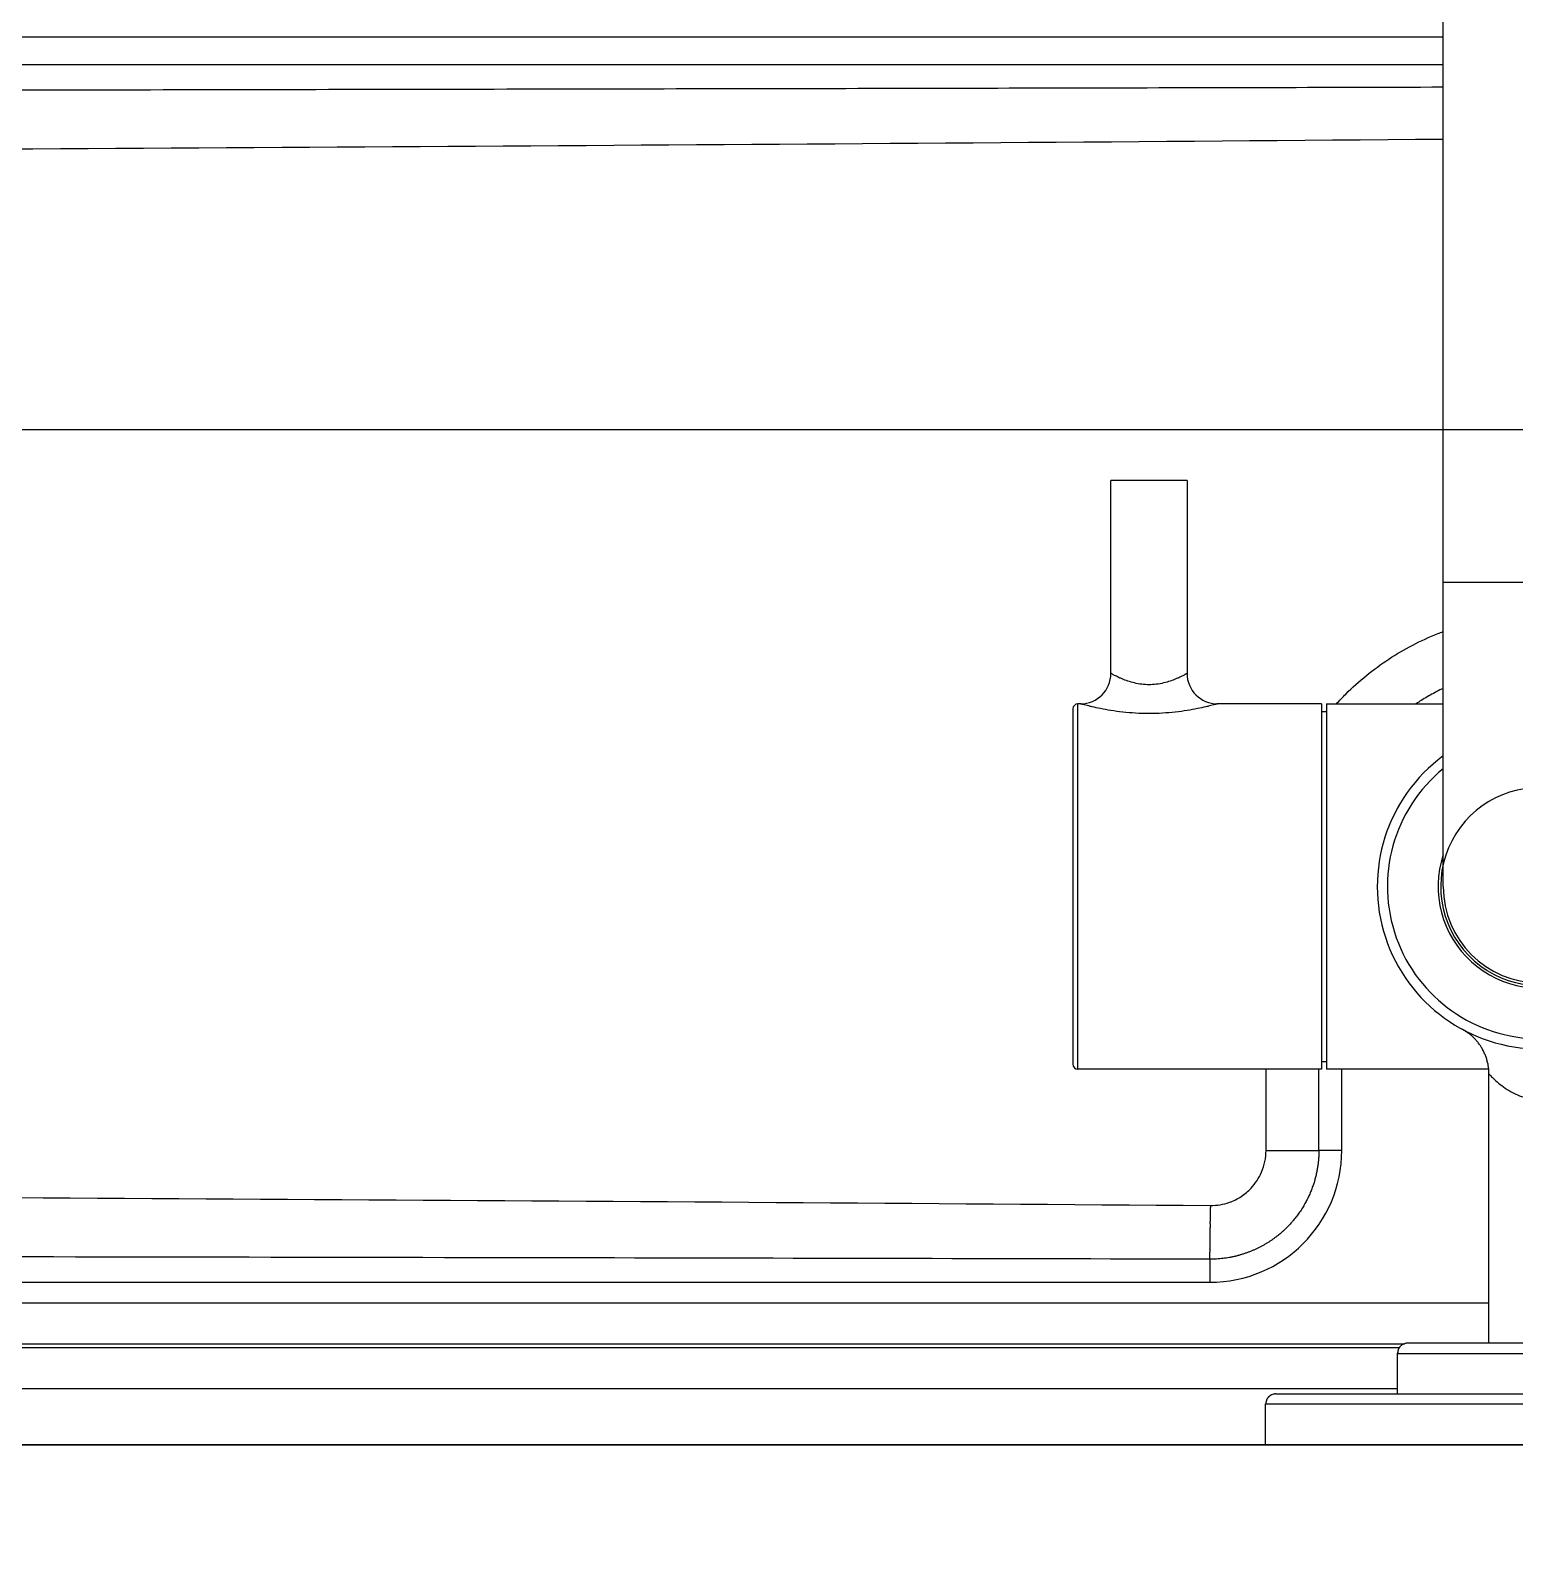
# Model space of a CAD drawing. Header units: millimetres. Extents: x 13515 to 183937, y -33900 to -660.
# Drawn here: x 118604.256 to 118606.546, y -19355.653 to -19353.315 of the extents above; entities that cross this region are included whole.
import ezdxf

# ---------------------------------------------------------------- set-up
doc = ezdxf.new("R2010")
doc.units = ezdxf.units.MM
doc.header["$LTSCALE"] = 100
doc.header["$MEASUREMENT"] = 0
doc.layers.get('0').update_dxf_attribs({"linetype": 'CONTINUOUS'})
doc.layers.add('ELE9', color=9, linetype='CONTINUOUS')
doc.layers.add('TOI', color=12, linetype='CONTINUOUS')

# ---------------------------------------------------------------- blocks, each defined once
blk = doc.blocks.new('A$C5C140EDA')
at = {"layer": 'TOI'}
for p, q in [((16, 559.98), (16, 217.48)), ((136, 558.72), (136, 194.48)), ((138.74, 558.72), (138.74, 194.48)), ((13.95, 189.98), (13.95, 534.9)), ((9.95, 531.19), (9.95, 198.29)), ((0, 524.85), (0, 211.98)), ((5.53, 524.85), (5.53, 198.98)), ((9.53, 198.83), (9.53, 524.85)), ((37, 230.48), (73, 230.48)), ((37, 206.48), (37, 230.48)), ((72.5, 230.98), (37.5, 230.98)), ((73, 230.23), (73, 230.48)), ((76, 227.23), (95, 227.23)), ((95, 219.73), (95, 227.23)), ((95, 219.73), (76, 219.73)), ((18.27, 217.48), (16, 217.48)), ((23.57, 217.42), (23.37, 217.42)), ((73, 206.48), (73, 216.73)), ((0, 211.98), (0, 157.98)), ((0, 211.98), (4, 211.98)), ((4, 211.98), (4.03, 211.98)), ((4, 157.98), (4, 211.98)), ((5, 210.98), (5, 158.98)), ((29, 211.94), (37, 211.94)), ((29, 211.94), (29, 206.73)), ((29, 206.73), (37, 206.73)), ((29, 204.48), (29, 206.73)), ((73, 206.48), (37, 206.48)), ((37.75, 206.48), (37.75, 205.98)), ((72.25, 206.48), (72.25, 205.98)), ((73, 205.98), (37, 205.98)), ((37, 190), (37, 205.98)), ((73, 205.98), (73, 194.48)), ((29, 204.48), (37, 204.48)), ((5, 198.98), (9, 198.98)), ((9, 198.98), (9.03, 198.98)), ((9, 198.98), (9, 170.98)), ((10, 171.98), (10, 197.98)), ((55, 194.48), (85, 194.48)), ((85, 194.48), (85, 175.48)), ((85, 194.48), (375, 194.48)), ((10, 189.98), (36.54, 189.98)), ((36.54, 189.98), (36.71, 189.98))]:
    blk.add_line(p, q, dxfattribs=at)
for centre, radius, start, end in [((37.5, 230.48), 0.5, 90, 180), ((72.5, 230.48), 0.5, 0, 90), ((76, 230.23), 3, 180, 270), ((76, 216.73), 3, 90, 180), ((29, 217.48), 13, 180, 270), ((27.8, 779.7), 562.3, 269.0293, 269.0604), ((22.6, 457.13), 239.69, 269.0392, 269.0965), ((23.78, 525.67), 308.24, 269.0781, 269.1087), ((33.27, 1182.56), 965.2, 269.15159, 269.15964), ((25.2, 633.08), 415.66, 269.1619, 269.1829), ((24.41, 579.44), 362.01, 269.1859, 269.212), ((25.75, 665.61), 448.2, 269.1927, 269.2139), ((26.45, 730.81), 513.4, 269.2355, 269.2541), ((26.4, 727.16), 509.75, 269.2546, 269.2738), ((26.91, 741.76), 524.36, 269.2379, 269.257), ((27.11, 777), 559.6, 269.2832, 269.3014), ((27.23, 806.38), 588.98, 269.32538, 269.34296), ((27.88, 828.08), 610.68, 269.30487, 269.3221), ((27.9, 850.53), 633.12, 269.34472, 269.36156), ((28.26, 874.43), 657.03, 269.35283, 269.36925), ((28.26, 896.27), 678.87, 269.38952, 269.40557), ((28.6, 916.51), 699.11, 269.39532, 269.41106), ((28.93, 934.81), 717.42, 269.39979, 269.41523), ((29.25, 952.22), 734.83, 269.40358, 269.41875), ((29.19, 968.29), 750.89, 269.43628, 269.45121), ((29.11, 982.57), 765.17, 269.46728, 269.48198), ((29.39, 994.26), 776.86, 269.46897, 269.48349), ((29.67, 1003.36), 785.97, 269.46932, 269.48368), ((29.55, 1013.66), 796.26, 269.49874, 269.51292), ((29.46, 1025.75), 808.35, 269.52698, 269.54093), ((29.64, 1022.73), 805.34, 269.52602, 269.53999), ((29.75, 1008.12), 790.73, 269.52377, 269.53793), ((4.01, 211), 0.973, 87.3785, 88.7873), ((4, 210.97), 1.01, 85.7544, 87.1225), ((4, 210.95), 1.02, 84.5964, 85.9547), ((4, 210.96), 1.02, 83.0169, 84.4054), ((4, 210.97), 1.01, 81.6272, 83.0303), ((4, 210.96), 1.01, 80.3204, 81.7343), ((4, 210.96), 1.02, 78.7812, 80.2028), ((4, 210.97), 1.01, 77.4396, 78.8762), ((4, 210.96), 1.01, 75.947, 77.3925), ((4, 210.97), 1.01, 74.4253, 75.8838), ((4, 210.97), 1.01, 72.8648, 74.3311), ((4, 210.96), 1.01, 71.4492, 72.9279), ((4, 210.96), 1.01, 69.9257, 71.4119), ((4, 210.97), 1.01, 68.3388, 69.8361), ((4, 210.96), 1.01, 66.9264, 68.4305), ((4, 210.97), 1.01, 65.3676, 66.8819), ((4, 210.97), 1.01, 63.8224, 65.3428), ((4, 210.97), 1.01, 62.2896, 63.8189), ((4, 210.97), 1.01, 60.7742, 62.3089), ((4, 210.97), 1.01, 59.1698, 60.7122), ((4, 210.97), 1.01, 57.5777, 59.1246), ((4, 210.97), 1.01, 55.9977, 57.551), ((4, 210.97), 1.01, 54.4867, 56.0436), ((4, 210.97), 1.01, 52.9764, 54.5384), ((4, 210.97), 1.01, 51.3061, 52.8709), ((4, 210.97), 1.01, 49.8094, 51.3778), ((4, 210.97), 1.01, 48.1853, 49.7556), ((4, 210.97), 1.01, 46.563, 48.1356), ((4, 210.97), 1.01, 44.9459, 46.5194), ((4, 210.98), 1, 43.3316, 44.9056), ((4, 210.97), 1, 41.8638, 43.4376), ((4, 210.97), 1, 40.2431, 41.816), ((4, 210.97), 1, 38.7527, 40.3247), ((4, 210.97), 1.01, 36.999, 38.5688), ((4, 210.97), 1, 35.6269, 37.1949), ((4, 210.98), 1, 33.9527, 35.517), ((4, 210.98), 1, 32.2694, 33.831), ((4, 210.97), 1, 30.9812, 32.5377), ((4, 210.98), 1, 29.2825, 30.8355), ((4, 210.98), 1, 27.6851, 29.2318), ((4, 210.98), 1, 26.1747, 27.7168), ((4, 210.98), 1, 24.6505, 26.1842), ((4, 210.97), 1, 23.3067, 24.836), ((4, 210.98), 0.999, 21.3606, 22.8832), ((4, 210.98), 1, 20.0785, 21.5919), ((4, 210.97), 1, 18.6558, 20.1514), ((4, 210.98), 0.999, 17.0616, 18.5613), ((4.02, 210.98), 0.982, 15.5824, 17.097), ((4, 210.98), 1, 14.1676, 15.6377), ((3.94, 210.96), 1.06, 12.748, 14.1206), ((4.02, 210.98), 0.984, 11.2252, 12.7138), ((4.14, 211.01), 0.857, 9.3594, 11.092), ((3.97, 210.97), 1.03, 8.5975, 9.9382), ((2.65, 210.76), 2.36, 8.1624, 8.6915), ((4.13, 211), 0.872, 4.93, 6.7395), ((4.22, 211.01), 0.782, 1.763, 4.8249), ((2.98, 210.92), 2.02, 1.5569, 3.0919), ((55, 184.98), 16, 36.4236, 323.5764), ((9, 198.01), 0.969, 87.13, 88.5387), ((9, 197.97), 1.01, 85.9914, 87.3593), ((9, 197.95), 1.03, 84.3817, 85.7399), ((9, 197.96), 1.01, 83.2235, 84.6118), ((9, 197.96), 1.01, 81.6582, 83.061), ((9, 197.96), 1.01, 80.3205, 81.7342), ((9, 197.96), 1.01, 78.7397, 80.1611), ((9, 197.97), 1.01, 77.2186, 78.655), ((9, 197.96), 1.01, 75.9471, 77.3923), ((9, 197.97), 1.01, 74.4255, 75.8836), ((9, 197.96), 1.01, 72.9273, 74.3933), ((9, 197.97), 1.01, 71.3822, 72.8605), ((9, 197.96), 1.01, 69.9259, 71.4117), ((9, 197.97), 1.01, 68.4164, 69.9133), ((9, 197.97), 1.01, 66.8445, 68.3482), ((9, 197.97), 1.01, 65.3678, 66.8816), ((9, 197.97), 1.01, 63.8227, 65.3426), ((9, 197.97), 1.01, 62.2898, 63.8187), ((9, 197.97), 1.01, 60.7745, 62.3086), ((9, 197.97), 1.01, 59.1701, 60.712), ((9, 197.97), 1.01, 57.578, 59.1243), ((9, 197.97), 1.01, 55.998, 57.5507), ((9, 197.97), 1.01, 54.487, 56.0433), ((9, 197.97), 1.01, 52.9767, 54.5381), ((9, 197.97), 1.01, 51.3064, 52.8706), ((9, 197.97), 1.01, 49.8097, 51.3775), ((9, 197.97), 1.01, 48.1856, 49.7553), ((55, 184.98), 15, 39.2965, 320.7035), ((9, 197.97), 1.01, 46.5633, 48.1352), ((9, 197.97), 1.01, 44.9462, 46.5191), ((9, 197.98), 1, 43.3318, 44.9054), ((9, 197.97), 1, 41.8639, 43.4375), ((9, 197.97), 1, 40.2431, 41.816), ((9, 197.97), 1, 38.7528, 40.3247), ((9, 197.97), 1.01, 36.9991, 38.5687), ((9, 197.97), 1, 35.627, 37.1948), ((9, 197.98), 1, 33.9528, 35.517), ((9, 197.97), 1, 32.445, 34.0064), ((9, 197.98), 1, 30.6914, 32.2477), ((9, 197.98), 0.999, 29.3886, 30.9414), ((9, 197.98), 1, 27.6852, 29.2317), ((9, 197.98), 1, 26.1749, 27.7166), ((9, 197.97), 1, 24.8435, 26.3769), ((9, 197.98), 1, 23.1108, 24.6398), ((9, 197.98), 1, 21.5604, 23.0827), ((9, 197.98), 1, 20.0786, 21.5917), ((9, 197.97), 1, 18.656, 20.1512), ((9, 197.98), 0.999, 17.0618, 18.5611), ((9.02, 197.99), 0.981, 15.3705, 16.8846), ((9, 197.97), 1, 14.3834, 15.853), ((8.94, 197.96), 1.06, 12.7482, 14.1204), ((9.02, 197.98), 0.983, 11.0059, 12.4941), ((9.14, 198.01), 0.86, 9.3206, 11.0527), ((8.97, 197.96), 1.04, 8.831, 10.1714), ((7.65, 197.76), 2.37, 8.1625, 8.6915), ((9.13, 198), 0.872, 4.7233, 6.5322), ((9.22, 198.01), 0.78, 1.9086, 4.9696), ((7.97, 197.93), 2.03, 1.4475, 2.982), ((55, 184.98), 10, 71.8051, 270), ((55, 184.98), 9.75, 283.0021, 210.8509), ((55, 184.98), 9.5, 90.0004, 270), ((36.33, 195.22), 5.32, 311.2199, 313.1608), ((36.57, 194.92), 4.94, 313.431, 315.5463), ((37.03, 194.47), 4.29, 315.6184, 318.0965), ((36.41, 195.14), 5.2, 317.1681, 319.0829), ((31.23, 199.65), 12.07, 319.018, 319.7636), ((37.01, 194.53), 4.36, 322.0069, 324.6118), ((37.39, 194.28), 3.9, 324.4873, 328.9133), ((32.19, 197.78), 10.17, 327.1589, 329.3717), ((36.54, 194.86), 4.88, 271.9401, 273.9669), ((36.53, 195.03), 5.05, 273.9789, 275.9577), ((36.53, 195.1), 5.13, 275.9165, 277.8804), ((36.52, 195.04), 5.06, 278.0033, 280.006), ((36.53, 195.02), 5.05, 279.9648, 281.9861), ((36.52, 195.03), 5.05, 282.0505, 284.0825), ((36.52, 195.04), 5.06, 284.0737, 286.1129), ((36.52, 195.02), 5.05, 286.1759, 288.2298), ((36.52, 195.02), 5.05, 288.2219, 290.2838), ((36.52, 195.02), 5.04, 290.322, 292.3938), ((36.52, 195.02), 5.04, 292.3702, 294.4469), ((36.52, 195.01), 5.04, 294.4879, 296.5706), ((36.52, 195.01), 5.03, 296.5694, 298.6567), ((36.52, 194.99), 5.02, 298.7173, 300.8112), ((36.52, 195), 5.03, 300.7648, 302.8553), ((36.51, 195.02), 5.05, 302.902, 304.9812), ((36.53, 194.99), 5.01, 304.985, 307.079), ((36.58, 194.92), 4.93, 307.1018, 309.2302), ((36.52, 195), 5.03, 309.1489, 311.2202)]:
    blk.add_arc(centre, radius, start, end, dxfattribs=at)
for points, knots in [([(18.27, 217.48), (18.32, 238.34), (18.41, 282.04), (18.53, 350.54), (18.63, 412.61), (18.7, 467.07), (18.76, 512.74), (18.79, 543.97), (18.81, 559.98)], [0, 0, 0, 0, 0.182763, 0.382762, 0.599998, 0.726447, 0.859781, 1, 1, 1, 1]), ([(133.2, 559.98), (133.23, 526.41), (133.3, 462.75), (133.42, 385.06), (133.51, 327.56), (133.59, 287.43), (133.66, 249.23), (133.73, 218.46), (133.77, 200.42), (133.79, 194.48)], [0, 0, 0, 0, 0.2635807, 0.5000031, 0.6101082, 0.7151605, 0.8151599, 0.9101064, 0.9568062, 0.9568062, 0.9568062, 0.9568062]), ([(25.3, 545.01), (25.12, 492.89), (24.66, 383.7), (24, 274.5), (23.57, 217.42)], [0, 0, 0, 0, 0.47724, 1, 1, 1, 1]), ([(128.62, 194.48), (128.15, 252.62), (127.78, 310.77), (127.16, 427.61), (126.91, 486.31), (126.71, 545.01)], [0.0451152, 0.0451152, 0.0451152, 0.0451152, 0.5203184, 0.5203184, 1, 1, 1, 1]), ([(73, 216.73), (73, 216.73), (73, 216.74), (72.99, 216.78), (72.96, 216.87), (72.93, 217.01), (72.87, 217.24), (72.79, 217.52), (72.68, 217.98), (72.53, 218.69), (72.34, 219.71), (72.18, 220.88), (72.07, 222.15), (72.03, 223.48), (72.07, 224.8), (72.18, 226.08), (72.34, 227.24), (72.53, 228.27), (72.68, 228.97), (72.79, 229.43), (72.87, 229.72), (72.93, 229.94), (72.96, 230.07), (72.98, 230.14), (72.99, 230.17), (72.99, 230.2), (73, 230.21), (73, 230.22), (73, 230.23), (73, 230.23)], [0, 0, 0, 0, 0.019177, 0.038422, 0.057847, 0.087031, 0.116457, 0.146147, 0.176414, 0.23802, 0.301417, 0.366478, 0.432868, 0.499974, 0.567082, 0.633474, 0.698556, 0.761981, 0.823578, 0.853834, 0.883537, 0.912957, 0.942141, 0.951883, 0.961566, 0.971206, 0.980815, 0.990408, 1, 1, 1, 1]), ([(76, 219.73), (76, 219.73), (76, 219.73), (75.99, 219.74), (75.98, 219.76), (75.96, 219.79), (75.94, 219.83), (75.91, 219.88), (75.88, 219.94), (75.83, 220.03), (75.76, 220.16), (75.67, 220.34), (75.57, 220.57), (75.42, 220.89), (75.24, 221.37), (75.05, 222.03), (74.92, 222.74), (74.87, 223.48), (74.92, 224.21), (75.05, 224.93), (75.24, 225.58), (75.42, 226.06), (75.57, 226.39), (75.67, 226.61), (75.76, 226.79), (75.84, 226.94), (75.9, 227.05), (75.95, 227.13), (75.98, 227.19), (76, 227.22), (76, 227.22), (76, 227.23)], [0, 0, 0, 0, 0.014654, 0.029526, 0.04463, 0.059974, 0.07557, 0.091426, 0.107554, 0.12396, 0.15362, 0.18681, 0.214105, 0.250153, 0.313437, 0.376265, 0.440425, 0.499993, 0.559779, 0.623725, 0.686574, 0.749884, 0.785896, 0.81322, 0.846339, 0.876072, 0.902128, 0.927509, 0.952253, 0.976402, 1, 1, 1, 1]), ([(29, 206.73), (28.94, 206.73), (28.82, 206.73), (28.63, 206.74), (28.44, 206.75), (28.26, 206.76), (28.06, 206.77), (27.87, 206.79), (27.67, 206.82), (27.48, 206.84), (27.28, 206.87), (27.08, 206.91), (26.88, 206.95), (26.67, 206.99), (26.47, 207.04), (26.26, 207.09), (26.05, 207.15), (25.85, 207.21), (25.64, 207.27), (25.43, 207.35), (25.22, 207.42), (25.01, 207.5), (24.8, 207.59), (24.59, 207.68), (24.38, 207.78), (24.17, 207.89), (23.95, 207.99), (23.75, 208.11), (23.54, 208.23), (23.33, 208.36), (23.12, 208.49), (22.92, 208.63), (22.71, 208.77), (22.51, 208.92), (22.31, 209.08), (22.11, 209.24), (21.91, 209.41), (21.72, 209.58), (21.53, 209.76), (21.34, 209.95), (21.15, 210.15), (20.97, 210.35), (20.79, 210.55), (20.62, 210.76), (20.45, 210.98), (20.28, 211.21), (20.12, 211.44), (19.97, 211.67), (19.82, 211.92), (19.67, 212.16), (19.53, 212.42), (19.4, 212.68), (19.27, 212.94), (19.15, 213.21), (19.03, 213.49), (18.93, 213.77), (18.83, 214.06), (18.73, 214.35), (18.65, 214.64), (18.57, 214.94), (18.5, 215.25), (18.44, 215.56), (18.39, 215.87), (18.35, 216.18), (18.31, 216.5), (18.29, 216.83), (18.27, 217.15), (18.27, 217.37), (18.27, 217.48)], [0, 0, 0, 0, 0.010881, 0.021893, 0.033037, 0.044313, 0.05572, 0.067259, 0.07893, 0.090732, 0.102665, 0.11473, 0.126927, 0.139255, 0.151715, 0.164306, 0.177029, 0.189883, 0.202869, 0.215986, 0.229235, 0.242615, 0.256127, 0.26977, 0.283544, 0.29745, 0.311488, 0.325656, 0.339956, 0.354388, 0.368951, 0.383645, 0.398471, 0.413427, 0.428516, 0.443735, 0.459086, 0.474568, 0.490181, 0.505926, 0.521802, 0.537809, 0.553947, 0.570216, 0.586617, 0.603149, 0.619812, 0.636606, 0.653531, 0.670587, 0.687775, 0.705093, 0.722543, 0.740123, 0.757835, 0.775677, 0.793651, 0.811755, 0.829991, 0.848357, 0.866855, 0.885483, 0.904242, 0.923132, 0.942153, 0.961304, 0.980587, 1, 1, 1, 1]), ([(23.57, 217.42), (23.56, 216.78), (23.67, 216.14), (24.03, 215.13), (24.22, 214.75), (24.69, 214.04), (24.96, 213.71), (25.73, 212.99), (26.27, 212.63), (27.53, 212.09), (28.27, 211.94), (29, 211.94)], [0, 0, 0, 0, 0.223497, 0.223497, 0.372304, 0.372304, 0.520605, 0.520605, 0.742388, 0.742388, 1, 1, 1, 1]), ([(73, 205), (73.33, 204.7), (74.97, 203.14), (77.57, 199.95), (79.34, 196.53), (80.06, 194.65), (80.13, 194.48)], [0.4662318, 0.4662318, 0.4662318, 0.4662318, 0.4976332, 0.6268495, 0.7560193, 0.7693629, 0.7693629, 0.7693629, 0.7693629]), ([(74.54, 194.48), (74.48, 194.59), (74.32, 194.91), (74.04, 195.44), (73.7, 196.05), (73.35, 196.62), (73.12, 196.98), (73, 197.15)], [0.28782349, 0.28782349, 0.28782349, 0.28782349, 0.29847573, 0.31968133, 0.34032179, 0.36039693, 0.37810219, 0.37810219, 0.37810219, 0.37810219]), ([(36.54, 189.98), (36.54, 189.98), (36.54, 189.98), (36.54, 189.98), (36.43, 189.88), (36.04, 189.49), (35.71, 189.15), (35.05, 188.28), (34.71, 187.75), (34.35, 186.89), (34.25, 186.62), (34.07, 185.9), (34, 185.45), (34, 184.63), (34.04, 184.27), (34.17, 183.61), (34.26, 183.32), (34.61, 182.38), (34.96, 181.8), (35.53, 181.04), (35.74, 180.79), (36.04, 180.46), (36.15, 180.35), (36.43, 180.07), (36.54, 179.98), (36.54, 179.98)], [6.06273, 6.06273, 6.06273, 6.06273, 6.064344, 6.064344, 6.484254, 6.484254, 7.001492, 7.001492, 7.518421, 7.518421, 7.742452, 7.742452, 8.089326, 8.089326, 8.366769, 8.366769, 8.603445, 8.603445, 9.155115, 9.155115, 9.480289, 9.480289, 9.697106, 9.697106, 10.125484, 10.125484, 10.125484, 10.125484])]:
    blk.add_open_spline(points, degree=3, knots=knots, dxfattribs=at)
blk = doc.blocks.new('FGHJ')
at = {"layer": 'ELE9', "ltscale": 0.1}
for points in [[(37030999.07, 67646.34), (37004299.07, 67646.34, 0.414214), (36980799.07, 44146.34), (36980799.07, 24146.34)], [(37030999.07, 67346.34), (37004299.07, 67346.34, 0.414214), (36981099.07, 44146.34), (36981099.07, 24146.34)]]:
    blk.add_lwpolyline(points, format="xyb", dxfattribs=at)
at = {"layer": 'ELE9'}
blk.add_lwpolyline([(36997559.07, 57396.34), (36996474.07, 57396.34)], dxfattribs=at)
at = {"layer": 'ELE9', "ltscale": 0.1}
blk.add_lwpolyline([(36996474.07, 57296.34), (36998724.07, 57296.34)], dxfattribs=at)
at = {"layer": 'ELE9', "ltscale": 0.1, "rotation": 90}
blk.add_blockref('A$C5C140EDA', (36997294.04, 57296.33), dxfattribs=at)

msp = doc.modelspace()

# ---------------------------------------------------------------- block references
at = {"xscale": 0.01565102769230769, "yscale": 0.01565102769230769, "zscale": 0.01565102769230769}
msp.add_blockref('FGHJ', (-460436.1937, -20252.2424), dxfattribs=at)

doc.saveas('drawing.dxf')
